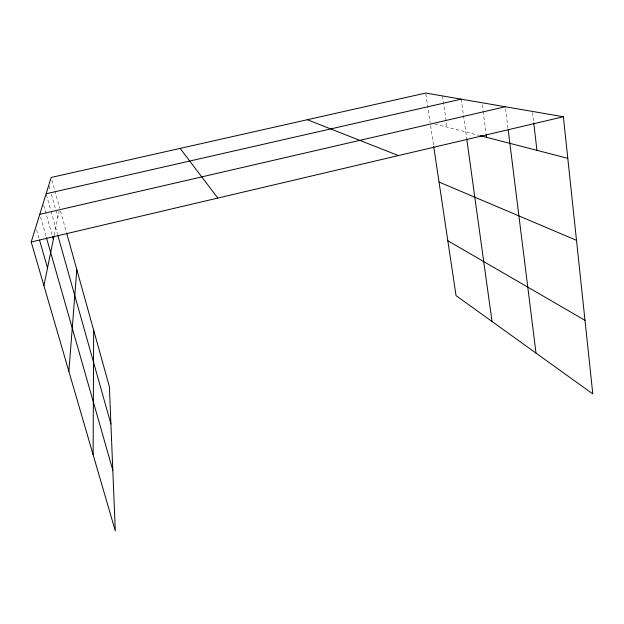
<?xml version="1.0" encoding="UTF-8"?>
<svg xmlns="http://www.w3.org/2000/svg" width="624" height="624" viewBox="0 0 624 624"><rect width="100%" height="100%" fill="white"/><g stroke="black" fill="none" stroke-linecap="round" stroke-linejoin="round"><path stroke-width="0.47" stroke-dasharray="3.12 2.34" d="M54.265 234.998L59.171 211.021M434.842 123.95L479.341 135.455M36.59 229.928L38.992 238.267M40.568 217.121L46.153 236.691M43.664 205.265L52.307 235.755M46.394 194.688L50.801 210.35M51.059 211.271L57.556 234.351M49.054 186.092L50.349 190.718M51.379 194.407L57.845 217.519M51.964 180.258L59.74 208.237M60.52 211.021L66.464 232.393M425.841 94.006L430.147 122.741M430.576 125.603L433.586 145.688M442.556 95.948L447.057 127.109M461.23 99.161L466.565 137.701M482.266 104.668L483.031 110.425M483.155 111.392L486.073 133.481M505.541 108.677L508.061 128.903M532.537 112.375L533.746 122.811"/><path stroke-width="0.94" d="M93.116 454.709L93.662 330.174M68.882 371.436L76.807 269.568M43.906 285.628L54.085 235.888M66.721 233.321L109.372 386.638L115.307 530.954L31.2 241.979L51.184 177.458L425.701 93.046L563.386 116.75L592.8 393.916L456.035 295.62L433.727 146.648M31.2 241.979L563.386 116.75M39.764 214.321L505.307 106.751M46.129 193.768L461.23 99.161M480.246 135.689L567.793 158.317M307.351 119.722L398.408 155.571M439.023 182.029L576.498 240.334M447.821 240.763L584.992 320.323M180.133 148.395L217.807 198.065M39.53 240.123L47.533 267.914M46.418 237.627L112.811 470.192M52.572 236.683L53.352 239.452M57.814 235.279L110.908 423.969M466.697 138.661L492.032 321.493M486.197 134.441L486.58 137.327M508.186 129.862L536 353.09M533.746 122.811L536.936 150.337"/></g></svg>
